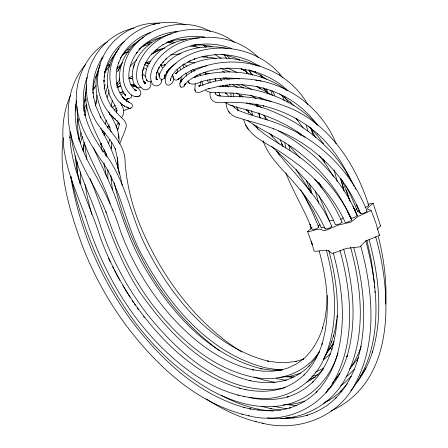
<?xml version="1.0" encoding="UTF-8"?>
<svg xmlns="http://www.w3.org/2000/svg" width="448" height="448" viewBox="0 0 448 448"><rect width="100%" height="100%" fill="white"/><g stroke="black" fill="none" stroke-linecap="round" stroke-linejoin="round"><path stroke-width="0.67" d="M118.843 142.402C119.974 131.858 114.884 122.259 109.575 113.534L110.113 114.632L108.752 111.759M181.35 76.132L180.79 81.088L181.199 79.755L180.522 81.85L181.076 80.595L180.365 82.163L181.054 81.01C179.754 82.645 179.206 85.254 180.746 86.918L181.647 87.388L183.669 86.722L185.517 83.647L184.262 86.072M77.722 120.042L77.683 127.518L78.775 139.339M317.391 125.009C308.706 113.204 297.455 103.331 284.525 96.421L284.939 96.628C276.091 92.07 266.65 88.682 256.911 86.626L257.533 86.75C248.259 84.958 238.767 84.246 229.331 84.846L230.16 84.778L220.181 86.005L208.522 88.822L209.49 88.491C204.904 88.889 200.116 94.237 195.63 91.924L194.846 89.55L195.238 83.754M70.056 131.617L69.961 137.743L69.922 136.858C71.719 172.402 89.992 203.896 100.251 237.317C108.769 260.63 120.316 282.817 134.344 303.285C160.569 340.637 195.541 375.452 240.453 388.422M164.847 74.973L164.69 77.246L164.153 78.45L162.221 79.626L160.154 78.697L159.471 77.56L159.186 75.174L159.286 76.11M107.906 169.921L107.873 178.69M117.751 159.594L117.622 168.392M80.73 183.686L80.422 171.842M80.36 173.214L80.394 172.57M327.247 295.473L326.687 306.863L325.069 318.203L322.431 328.72L322.728 327.751C318.858 339.825 312.413 351.238 302.77 359.626L303.593 358.837L296.481 363.933L288.635 367.774L280.129 370.328L281.21 370.009L272.104 371.246L262.506 371.157L252.493 369.74L253.49 369.97C219.962 362.426 192.13 339.774 169.742 314.63C148.422 289.951 131.622 261.414 120.344 230.815C113.21 207.228 101.433 185.534 89.471 164.119C79.923 145.992 73.427 125.546 75.673 104.86L75.275 110.947M111.63 142.201L111.266 148.663M83.199 151.592L84.039 142.402M385.689 304.119C386.971 281.445 383.886 258.698 378.392 236.718M159.169 76.199L159.667 73.612L159.27 74.922C169.568 49.47 203.784 43.131 227.987 48.63M337.322 315.448L337.025 318.086M104.132 166.326L104.25 164.987M200.53 81.693L200.178 85.053M164.153 78.45L164.69 77.246L164.758 74.794M164.69 77.246L164.825 75.858M142.307 74.424L142.419 78.316L142.307 74.424L142.167 75.796C142.643 62.205 152.634 51.016 163.738 44.257L162.77 44.906L168.582 41.776L167.569 42.241C178.83 36.954 191.621 35.207 203.913 37.055M77.722 120.327L77.924 118.306M258.35 57.579C232.142 30.341 181.938 29.893 157.556 59.741C152.841 66.035 148.641 74.614 151.682 82.505C153.759 88.486 162.17 85.904 161.717 79.996M76.838 164.478L76.978 163.167M161.633 80.78L161.75 79.722M84.924 115.287L86.856 105.851M63.431 137.766L62.479 145.258C59.858 180.925 71.327 215.701 83.468 248.746C94.086 275.369 108.08 300.625 124.942 323.798C155.966 365.394 197.131 404.309 249.245 415.912C282.57 424.39 320.594 409.13 335.81 377.642C355.729 338.313 351.31 291.553 339.982 250.37M336.846 319.379L335.104 329.515L333.306 336.465M173.701 78.198C174.149 82.253 168.582 88.362 165.614 83.233C163.251 73.08 173.382 64.91 180.6 59.562C212.582 38.881 259.566 46.945 282.481 77.51M75.606 105.89L76.401 100.458M86.666 84.98C81.698 110.13 96.174 132.703 106.249 154.515L104.104 149.621M105.448 155.87L105.89 153.339M117.376 66.646C114.766 77.196 116.077 89.242 123.183 97.821L122.354 96.695L124.6 99.243L123.642 98.218L127.07 101.153L125.899 100.369L131.617 103.824L132.334 104.91L132.255 107.1C130.01 109.234 126.308 108.735 123.861 110.774M96.482 100.638L95.525 105.952L96.925 95.189M92.999 88.855L94.102 82.796L95.861 76.826L98.263 71.058M184.979 83.815L184.106 85.753C187.314 80.802 192.679 77.784 197.758 75.085L196.756 75.589C205.996 71.086 216.205 68.869 226.43 68.303L225.579 68.32C235.726 67.928 245.924 69.16 255.674 72.022L255.035 71.82C267.17 75.673 278.74 81.838 287.907 90.765M135.38 61.908C132.619 68.135 131.214 75.326 133.28 81.967C134.12 84.896 136.898 89.135 140.442 87.5M112.392 100.47L110.942 106.708M82.746 150.08L83.843 144.777M143.326 68.466L142.296 72.906L142.604 71.585M79.033 141.17L81.066 132.586M170.447 79.526C173.242 70.347 182.431 64.91 190.434 60.704L189.431 61.219L194.981 58.867L193.984 59.209C203.314 55.776 213.293 54.359 223.21 54.628L222.326 54.634C232.495 55.07 242.536 57.534 251.776 61.785C257.74 65.682 264.365 67.883 270.894 70.594C286.149 77.885 299.46 89.589 307.737 104.412M111.177 148.215L111.675 146.222M102.598 132.748L103.062 130.911M107.313 97.479L109.127 90.412M85.949 92.389C84.437 98.767 83.866 105.398 84.252 111.938M104.664 72.979C106.618 66.326 110.068 60.11 114.576 54.852M104.104 88.452L105.207 84.498M105.577 93.251L107.694 85.91M80.332 143.03L82.27 136.36M77.23 121.122L77.616 119.784M117.135 67.922L118.798 62.3L118.378 63.498L120.73 57.932L120.159 59.035C125.966 47.113 136.528 37.811 148.876 33.096M116.362 112.274L117.04 110.079L116.833 111.093C115.808 104.39 109.917 99.187 108.987 92.243M323.26 359.458L327.023 352.878L331.806 341.242M133.23 67.967L134.344 64.411M331.498 342.222L333.603 335.513M100.839 144.754L101.259 143.455M105.157 124.006L106.434 120.142M108.41 143.758L109.894 139.289M119.706 143.892L125.334 129.78L126.224 126.79L126.224 124.202L124.634 120.803L116.771 112.801L111.21 105.896L111.933 107.016C106.624 99.176 103.936 89.734 103.986 80.287L104.031 81.564L104.328 75.802L104.194 77.05L105.123 71.198L104.81 72.386C107.391 60.256 114.246 49.045 124.163 41.541M336.47 357.582L338.05 352.99M361.29 346.013C358.534 354.2 354.693 362.051 349.698 369.107M87.209 77.118C83.042 87.926 82.354 99.876 84.252 111.25L84.073 110.152L85.243 115.707L84.918 114.626C88.301 128.145 95.318 140.314 103.275 151.62L102.698 150.791C124.785 177.346 129.59 212.408 143.998 242.827C169.282 294.599 210.28 346.517 268.576 361.262L267.579 361.026L277.592 362.443L287.19 362.533L296.296 361.295L295.21 361.614L303.722 359.066M100.229 64.943C90.675 85.932 98.795 109.043 109.906 127.613L109.536 126.616L111.098 131.992M179.917 83.35C184.873 73.629 196.487 69.373 206.125 65.778C223.468 60.547 242.396 60.81 259.65 66.27M180.365 82.163L181.625 80.623L180.734 81.514L181.216 81.015M117.83 129.59L119.129 125.485L119.129 123.732L119.493 124.729L118.675 122.842M103.992 135.677L105.05 133.09M336.213 358.204C328.434 379.299 311.478 397.785 289.358 403.782C262.657 411.482 234.226 403.01 210.594 390.141C134.215 346.192 90.406 262.506 71.434 178.976L70.913 176.322M70.51 95.53C64.568 108.332 62.496 122.618 62.871 136.64L62.905 137.53C64.019 165.284 75.83 190.949 85.45 216.524L85.271 216.065C100.128 264.27 124.589 310.022 160.294 346.018C187.376 373.083 221.962 397.23 261.531 398.513C288.607 399.577 314.35 382.217 324.621 357.325C339.298 323.462 335.72 284.726 326.295 249.956M159.298 74.81L159.835 73.606M77.162 122.102L78.266 119.666M107.374 128.106L109.183 124.656M120.288 66.41L117.678 71.4L120.68 65.806L119.364 67.76L121.134 65.626M135.934 60.743C142.722 46.934 156.531 37.604 171.203 33.919M121.733 117.342C125.401 112.756 123.318 106.848 120.103 102.637M334.04 341.337L330.478 348.012L325.433 354.906M319.178 352.223L315.392 358.361L308.98 366.15L309.798 365.361C303.016 372.35 294.459 377.558 285.13 380.346L286.227 380.033C274.31 383.538 261.559 383.202 249.514 380.542L250.505 380.766C207.682 370.182 173.858 338.066 148.187 303.598C119.342 266.795 107.453 221.183 90.115 178.651M119.028 48.552C110.169 59.181 105.571 73.623 107.906 87.388M103.606 133.963L104.619 132.182M84.448 102.004L86.106 99.114M366.184 367.914L360.063 376.858M116.099 126.246L118.507 122.321M84.017 108.455L86.391 104.513M92.865 90.502L96.023 85.327M116.81 83.905L119.728 79.514M104.462 73.097L107.212 68.65L110.186 65.117M112.672 118.726L113.327 117.667M368.015 204.165L373.156 203.258L380.531 225.982L377.21 229.23M144.514 83.143L145.141 82.186M373.156 203.258L367.774 207.794L367.455 208.93L371.123 210.476L375.743 222.589L379.439 235.452L366.285 240.778L363.933 242.564L361.234 245.823L359.649 246.876L346.326 248.438L333.166 253.327L331.206 253.086C327.18 247.302 319.486 252.246 314.154 251.065L311.198 241.13L312.234 244.502L307.563 231.482L312.155 227.713M117.701 50.137L114.677 54.594M358.546 357.51L353.354 364.437L350.129 367.926M116.648 83.966L117.813 82.281M120.361 58.274C124.544 51.688 130.357 46.211 137.049 42.218M210.398 31.534C175.605 11.189 118.922 36.17 123.318 80.002C124.331 87.287 130.082 98.672 138.953 96.309C144.715 91.885 136.041 85.249 131.057 85.691M107.33 127.434L108.534 125.754M319.458 351.344C305.626 373.638 276.937 382.827 251.989 376.88L250.992 376.65C211.327 367.534 179.491 338.822 154.834 307.714C132.429 279.261 117.197 246.053 105.952 211.82L106.126 212.285C92.579 178.455 66.136 147.734 68.27 109.284C69.16 92.943 74.878 76.608 85.831 64.282M333.726 343.745L328.653 350.162M84.874 100.643L86.061 99.03M103.124 56.756L101.942 58.346L102.547 57.355C95.598 67.838 92.165 80.567 93.117 93.122L93.038 91.924L93.705 97.602L93.453 96.398L95.738 105.879L100.75 117.494L100.223 116.402C108.696 131.589 125.266 143.153 125.104 162.187C126.857 186.116 132.905 209.563 142.694 231.459C163.856 279.558 196.874 323.999 241.898 352.083M333.329 220.242L329.476 220.931M276.41 151.099C295.518 175.689 319.71 197.047 331.794 226.464C330.142 228.144 327.533 229.051 325.186 228.984L325.035 228.698C317.458 211.736 306.309 196.672 294.157 182.728C282.99 169.506 268.806 157.601 263.038 140.75M303.828 194.723L311.931 211.215L318.791 227.091C317.139 228.771 314.53 229.678 312.189 229.611L312.038 229.326C304.545 210.034 293.502 192.36 285.874 173.141M215.214 92.21L215.701 94.03L215.253 93.246L216.076 94.634L218.165 95.878L217.459 95.57C227.181 97.272 237.205 95.726 246.994 97.126C259.918 98.314 272.664 101.366 284.788 105.991C328.054 121.8 355.37 163.027 368.682 205.414L367.5 206.422L365.03 207.497M233.173 106.025L234.494 107.811L234.074 107.285L237.838 110.186L237.311 109.861C252.291 116.502 268.789 119.062 283.662 126.09C321.434 141.798 352.078 173.079 367.069 211.137C365.417 212.817 362.807 213.724 360.466 213.657L356.356 204.45L360.466 213.657C344.971 174.703 312.715 143.282 273.414 128.727L273.762 128.867C262.052 124.253 249.76 121.47 237.81 117.617C230.877 115.987 225.814 109.76 226.134 102.558M325.035 228.698L325.394 228.245M337.372 376.723L335.194 379.221M338.15 375.743L339.702 373.789L332.069 383.376M347.357 383.712L340.894 391.149L341.706 390.359L337.45 394.279L332.937 397.807L323.719 403.34M356.658 382.698C364.011 373.47 369.085 362.611 372.658 351.411L372.361 352.38C383.32 315.622 378.997 276.108 369.04 239.635M350.762 390.981C384.121 348.802 379.086 289.559 365.725 240.727M351.798 219.856L347.351 210.823L351.798 219.856C350.14 221.536 347.53 222.443 345.184 222.376L345.038 222.09C332.595 194.443 310.643 172.116 285.544 155.596C271.275 144.514 249.206 138.863 243.706 119.683M357.224 215.6L353.114 206.657L357.224 215.6C355.572 217.28 352.962 218.187 350.622 218.12M324.24 227.382L321.283 227.814L321.496 227.074M314.731 179.424C325.92 192.203 335.238 206.629 342.07 222.191C340.413 223.866 337.809 224.778 335.468 224.706L335.306 224.426C321.877 192.696 296.061 169.081 271.303 146.166M359.559 211.831L357.879 211.915L358.086 211.176M116.771 69.07L122.674 62.619M92.994 89.202L94.59 87.382M185.231 84.14L184.38 85.131L185.982 83.278M181.39 80.612L183.002 78.764M309.753 224.078L309.848 224.661L310.778 224.902M371.123 210.476L357.924 216.524L350.924 222.096L338.184 225.103L325.186 230.636L323.378 230.714C318.87 226.626 312.564 231.986 307.563 231.482M129.97 66.231L136.679 59.998M323.691 368.598C318.909 374.063 312.866 379.053 306.874 382.15M354.446 369.286L349.367 374.242L346.17 376.74M351.266 376.253L344.954 382.502L340.581 385.918M330.624 353.819L323.372 359.806M112.129 107.912L115.214 105.336M179.368 78.26L177.901 79.464L183.932 74.62L191.19 70.515L199.086 67.547L206.819 65.727M326.032 392.33L326.945 391.485L326.127 392.274C336.168 382.189 342.989 369.309 347.217 355.807L346.914 356.776C357.392 321.625 353.192 283.842 343.622 248.987M96.718 74.334L97.703 73.444M116.586 85.87L120.092 82.74M178.83 78.691L176.674 80.17L174.653 79.867L173.337 77.969L172.57 74.396M176.915 72.565L175.633 73.634C198.223 54.673 232.058 54.04 258.042 66.108M138.886 49.297C145.034 43.714 152.561 39.76 160.558 37.593M340.665 219.66L343.179 217.762M95.474 77.084L97.446 75.538M176.019 63.112L172.323 65.912L168.566 69.569L169.417 68.639L166.656 72.156L167.345 71.025L164.786 76.199L164.769 75.264M151.799 81.15C142.722 85.17 145.578 67.99 148.557 64.456C158.435 46.693 179.575 37.884 199.248 37.974M114.016 110.096L116.81 108.041M144.978 82.751L144.586 83.031L145.729 82.807L144.598 82.919M143.349 37.436C129.086 46.155 118.311 62.289 119.627 79.419M132.143 76.143L128.576 78.277M331.027 387.324L327.421 389.542M176.562 72.862L175.504 73.528L176.708 73.164M122.332 54.818L128.279 51.744M139.899 95.738L137.872 96.751M107.498 41.838C89.057 52.573 77.594 73.287 76.418 94.388C74.351 122.483 91.991 146.278 106.758 168.459C122.858 197.355 127.529 231.101 144.474 259.689C171.03 307.485 210.969 354.228 266.078 367.937L277.514 369.65L282.184 369.69M323.708 368.155L315.146 372.344M121.335 105.224L122.478 104.591M107.492 65.772L109.883 64.462M105.448 70.342L107.262 69.35M107.341 65.772L109.794 64.669M315.448 377.042L309.103 379.602M331.005 410.939C396.06 381.69 392.112 294.314 375.648 236.678M117.057 86.856L120.736 85.568M356.81 208.958L354.665 209.642M320.219 224.857L318.074 225.546M150.584 61.018L145.18 63.045M142.01 46.766L149.783 43.966M121.246 94.438L123.575 93.626M304.97 401.083L297.013 403.357L291.39 404.337L283.063 404.964M325.685 401.458L329.325 400.204M159.006 50.484L153.944 52.192L164.886 48.02M127.165 99.07L128.307 98.689L125.171 99.725L130.474 97.961L131.354 97.25L131.706 95.021M166.169 42.616L175.896 39.973L186.318 39.038M148.462 33.23L150.45 32.609M185.819 24.92C155.87 15.215 119.521 33.292 111.485 64.198C106.826 80.097 112 102.127 129.007 108.209L126.599 106.859M300.446 373.234L290.92 376.079L279.854 377.384M165.329 64.719L160.72 65.615M122.679 91.963L119.952 92.742L123.217 91.812M318.041 374.825L311.802 376.27M282.117 388.399L285.242 387.61M194.186 77.381C224.84 67.323 260.215 71.002 286.608 90.205M155.534 50.243L162.26 48.782M159.645 23.016L152.992 24.399M170.694 54.897L181.02 53.749M134.019 28.179C107.061 33.482 86.33 59.287 86.33 86.66C86.167 97.798 89.079 108.853 94.472 118.586C100.027 129.881 110.88 137.715 115.416 149.548L115.158 148.708L117.359 158.021L117.258 157.259L119.218 174.02M222.65 79.75L213.618 81.57L199.052 86.044L200.021 85.876L198.8 85.921L199.696 86.089L198.862 85.674L199.634 86.184M280.823 388.618C226.257 396.049 179.25 354.144 147.554 314.602C126.638 287.521 110.404 256.827 99.926 224.252C90.39 194.622 74.721 166.662 71.109 135.358M127.422 49.98L129.965 49.582M282.223 370.014L271.068 370.104L260.826 368.659L261.822 368.883C207.206 355.292 167.63 308.974 141.316 261.61C131.628 243.835 124.779 224.778 118.401 205.632C111.675 185.679 102.144 166.874 93.369 147.784M124.6 52.539L128.397 52.108M227.702 79.139C238.829 78.142 250.107 78.658 261.027 81.077M293.894 376.914L284.094 376.796M193.099 45.108L202.283 45.018L211.949 46.396M177.587 31.685L175.039 31.78L176.092 31.662C163.996 32.816 152.303 37.677 143.158 45.707L144.077 44.962L139.513 49.448L140.336 48.541L136.41 53.374L137.105 52.321C129.483 62.406 123.81 81.284 135.654 90.311L134.406 89.914L136.78 90.306L135.526 90.255M193.396 77.347L194.572 77.308M294.448 417.822L286.054 417.766M158.721 23.218C129.612 21.717 101.282 44.542 98.05 73.786C95.614 90.782 102.592 108.433 115.601 119.532L111.754 115.836M202.037 56.672L210.689 57.406L216.177 58.52M219.15 86.358C255.304 85.635 292.628 97.759 317.453 124.992M296.486 405.518L286.849 404.712M273.353 411.051L264.359 410.25L257.975 409.147L258.972 409.371C245.851 406.616 233.234 401.722 221.424 395.41M280.857 418.275C289.862 418.701 298.922 417.609 307.58 415.106L306.488 415.425C317.671 412.059 327.958 405.899 336.235 397.662L335.412 398.446C345.962 387.845 353.125 374.31 357.571 360.119L357.274 361.088C368.295 324.111 363.86 284.357 353.78 247.694M145.242 63.42L149.38 63.599M155.91 78.988L157.052 79.055L156.005 78.921M148.333 42.263L151.738 42.622M330.999 226.111L331.794 226.464M317.996 226.738L318.791 227.091M289.912 376.964L292.421 377.244M286.81 408.822L273.336 406.241M280.924 410.172L270.452 408.604L271.449 408.828L261.638 406.347M267.31 417.777C298.872 422.537 331.996 405.86 346.136 377.087C366.481 336.969 362.051 289.257 350.56 247.206M187.65 62.054L194.723 62.91M209.714 73.584L203.241 72.649M239.327 78.921C228.816 77.47 218.07 77.941 207.698 80.158C201.65 80.466 195.423 86.061 189.493 83.429L187.93 80.819M167.182 42.381L172.973 43.204M202.412 56.846L204.35 57.159M190.568 45.959L196.745 46.984M285.858 380.386L276.287 378.414M275.094 382.357L263.564 380.005L254.162 377.031M245.106 389.514C257.04 391.927 269.595 392.067 281.333 388.584L280.241 388.903C289.47 386.126 297.959 381.041 304.791 374.242L303.968 375.026C312.682 366.279 318.595 355.102 322.263 343.392L321.972 344.361C331.05 313.897 327.432 281.148 319.155 250.936M249.99 397.667C262.657 400.232 275.99 400.383 288.456 396.682L287.364 396.995C297.164 394.044 306.18 388.646 313.438 381.427L312.62 382.217C321.871 372.926 328.154 361.054 332.046 348.617L331.744 349.586C341.387 317.246 337.546 282.481 328.754 250.41M262.198 423.136C295.943 431.872 334.958 418.751 352.845 387.974C378.039 345.262 373.279 292.057 360.746 246.058M134.96 96.566L136.534 96.852M251.686 95.631L233.324 93.083L210.851 92.439L207.379 91.482L205.772 90.35M255.646 80.03C291.351 85.154 322.801 110.253 336.129 143.741M149.486 63.308L147.526 62.922L149.47 63.342M202.972 36.893L205.01 37.33M221.754 54.398L228.245 55.804L235.418 58.128L239.198 59.853M130.743 84.47L134.294 85.238L133.017 84.722L135.923 86.044L134.781 85.232L136.394 86.531L135.778 85.82M237.793 395.069L238.762 395.293M243.606 396.43L244.602 396.659M241.741 414.154L242.71 414.383M248.248 415.682L249.245 415.912M206.22 398.961C221.62 408.946 238.353 417.127 256.166 421.725M239.484 388.198L246.103 389.743M248.987 397.421L250.32 397.734M255.198 421.495L263.194 423.371M146.238 43.322L149.856 44.178M251.059 95.514L261.313 98.196L271.158 101.634M203.784 56.218L207.62 57.221M134.669 86.503L132.395 85.898M246.35 103.04C292.331 113.686 334.057 143.578 354.43 186.788M196.694 46.967L199.405 47.818M220.343 68.27L229.757 71.882M225.086 102.39C232.826 107.318 242.245 108.203 250.813 111.037C270.228 116.418 288.938 124.902 304.942 137.234M230.642 105.28L233.75 106.282M231.42 48.457C219.716 44.016 206.83 42.913 194.516 45.13L195.513 44.934C184.598 47.001 174.11 51.705 165.81 59.17L166.746 58.402L162.893 62.261L163.75 61.337L160.518 65.346L161.269 64.282L158.687 68.337L159.314 67.15L157.382 71.148L157.864 69.866L156.559 73.718L156.878 72.363L156.139 77.874L156.122 76.933M145.208 82.936L144.553 82.712L145.667 83.373L143.847 82.102L144.872 82.93L143.332 80.769L142.374 76.922M380.162 225.73L380.531 225.982M222.152 71.355L224.784 72.302M225.562 77.689L229.359 79.156M192.634 69.759L194.51 70.482M170.951 41.009L174.619 42.65M249.497 70.056L259.263 74.642L266.554 79.279M241.724 84.51L251.44 89.331M227.539 67.962L236.919 72.425M223.58 77.7L227.214 79.509M129.181 102.295L126.784 101.074L128.022 101.718M245.269 70.958L241.063 68.74L245.291 70.986L249.01 74.122M236.936 84.42L243.673 87.976M256.564 86.492L267.54 92.428L270.928 94.836M168.498 41.591L170.71 42.795M144.318 64.165L148.176 66.5M237.53 87.511L232.254 84.431M278.544 131.023C312.704 149.901 342.132 178.836 357.067 215.32M255.948 104.345L261.167 107.402M250.583 95.105L255.942 98.347M183.641 63.958L187.006 66.209M223.076 78.848L224.801 79.895M143.858 67.771L146.227 69.21M259.818 97.524L262.192 98.98M236.449 92.994L242.945 97.121M214.771 54.337L221.2 58.47M142.43 73.948L145.55 76.496M122.954 105.157L124.611 106.266M182.56 39.48L183.574 40.158M204.232 45.018L206.858 46.799M234.478 42.409C205.419 19.51 155.327 27.334 139.322 62.149C135.727 70.638 134.232 84.034 143.562 89.398C148.098 91.56 152.253 86.268 150.522 81.967M279.636 93.957L290.595 102.368L290.293 102.082L293.961 105.728M218.355 349.854L219.402 350.594M252.823 115.646L246.31 109.906L246.702 110.342M247.128 120.305C265.261 132.586 285.891 141.064 302.719 155.355C323.35 171.78 339.903 193.262 350.33 217.493M192.914 45.069L195.121 46.687M217.829 349.485C164.282 309.198 128.783 247.766 114.257 182.851M156.598 79.117L157.584 79.884L156.111 78.389M226.268 85.081L228.273 86.834M238.101 58.946L239.613 60.267M228.295 86.845L226.296 85.098L228.306 86.862M260.529 74.861L263.323 77.958M308.756 126.342L317.481 135.722L323.439 143.741M279.199 143.982L269.22 133.213M258.384 87.114L260.366 89.018M114.626 118.602L119.006 123.217L116.894 120.618L117.701 121.598M226.761 55.53L229.88 58.677M203.442 45.153L205.565 47.382M297.741 131.841L300.905 135.212M299.141 133.342L300.966 135.29M143.584 81.547L144.872 82.93M228.514 96.057L225.87 93.195L226.251 93.946L225.697 92.837M279.58 74.004L279.978 74.435M221.659 80.55L219.626 78.277M288.826 145.214L299.863 157.853M267.826 93.167L263.525 87.892L267.859 93.212M319.318 155.562L325.825 164.36L333.766 176.91M228.385 111.272L229.874 113.126M224.028 54.723L226.638 58.632M296.044 118.294L303.218 128.055M143.478 316.585L144.273 317.638M263.771 115.259L267.372 120.086M249.004 70.062L252.638 75.18M180.096 85.994L180.746 86.918M256.351 104.434L257.975 106.68M160.686 65.251L162.467 67.771M137.267 308.006L138.415 309.63M146.479 79.733L147.263 80.853M188.418 81.889L189.493 83.429M284.446 96.785L288.187 102.284M132.406 300.854L133.515 302.518M134.254 303.626L135.363 305.29M256.917 104.866L257.678 106.025M256.721 104.742L257.824 106.45M318.511 182.386L321.826 187.555L318.987 182.773M296.038 169.495L310.918 192.618M300.586 189.661L313.706 211.82L321.132 227.534M245.543 125.07L248.461 129.724M125.938 290.73L130.2 297.517M253.574 124.863L253.31 124.438C268.979 140.487 290.892 148.546 307.597 163.475C326.133 178.662 341.914 197.546 351.641 219.57M125.126 94.842L125.838 96.006C121.962 90.849 119.666 84.549 119.515 78.081M379.232 234.657L379.579 235.239M122.864 285.55L125.586 290.164M164.422 64.646L165.026 65.694M345.419 185.063L350.437 194.706L357.722 211.63M249.015 69.905L251.317 74.726M315.829 122.73L316.462 123.861M272.317 90.798L274.82 95.346M341.914 221.906L342.07 222.191M116.301 273.902L119.857 280.336M260.389 75.062L262.013 78.014M310.234 127.288L315.521 137.592M245.269 69.412L246.943 72.985M368.53 205.128L368.682 205.414M366.923 210.851L367.069 211.137M112.622 266.784L113.848 269.153M114.464 270.34L115.993 273.308M218.742 92.26L220.13 96.051M219.57 94.965L220.158 96.113M256.25 125.81L258.048 129.349M355.051 188.014L355.667 189.241M135.302 85.058L135.929 86.302M350.935 180.606C342.955 163.106 331.968 146.894 317.705 133.896L317.834 134.019C302.338 120.299 283.45 110.667 263.334 105.902L263.866 106.014C249.738 102.659 235.155 101.875 220.679 102.48C214.133 103.998 208.779 98.902 210.174 92.31M108.545 258.406L110.275 262.002M282.912 146.188L281.719 143.657L282.99 146.35M236.678 106.646L238.51 110.617M100.772 128.481C110.841 146.222 118.457 165.211 122.209 185.321M282.162 95.385L284.34 100.85M157.83 71.54L159.242 75.947M319.026 195.563L329.414 220.987M278.085 152.376L279.194 154.885M346.511 171.651L348.544 176.708M182.728 64.775L184.066 67.833M208.354 82.662L207.402 79.979M296.822 119.174L297.338 120.394M310.951 192.226L306.421 180.701M305.094 196.885L305.872 198.828M260.322 118.182L258.451 112.98M342.362 180.561L350.246 201.762M112.762 209.927L112.941 210.386M117.762 130.088L116.262 126.084M280.381 139.994L281.842 143.92M110.242 203.857C99.954 171.136 76.67 141.786 77.056 106.226M105.896 153.709L107.05 156.901M306.163 125.003L308.101 131.354M270.805 90.429L272.35 95.424M310.727 127.596L313.085 135.223M266.571 88.922L267.826 92.708M323.568 159.018L324.744 162.803M310.033 225.674L311.002 228.749M156.554 79.033L156.223 77.958L156.419 79.346L156.117 76.468M346.427 189.896L349.434 199.707M199.83 73.433L200.407 75.314M179.799 67.245L180.527 69.614M239.529 95.295L240.089 97.138M222.852 85.484L223.222 86.722M167.373 70.941L167.726 72.111M215.309 78.893L215.863 80.982M334.062 169.932L337.249 181.44M271.594 134.462L272.311 136.931M318.702 203.162L315.33 190.943M177.078 69.367L177.744 71.982M203.006 85.551L201.813 81.094M340.502 178.276L344.03 190.904M252.717 115.668L251.418 110.65M311.942 193.446L309.462 183.725M91.778 214.57L87.366 197.299L85.053 184.542M205.604 72.923L206.018 74.446M366.845 240.229L371.336 260.142L374.416 283.158M333.189 252.672C342.518 286.658 346.612 323.495 336.398 357.767L336.694 356.798C332.573 369.958 325.926 382.519 316.137 392.353L316.96 391.569C309.282 399.213 299.74 404.925 289.369 408.05L290.461 407.73C277.267 411.645 263.155 411.482 249.749 408.772L250.746 409.002L243.426 407.288L244.401 407.518C199.954 394.918 164.153 362.398 136.125 326.838C102.295 283.125 79.643 230.838 70.683 176.322M340.866 178.713L343.885 189.997M191.094 70.482L191.531 72.162M185.892 72.957L186.749 76.261M172.85 76.037L173.337 77.969M80.136 184.094L76.804 169.271L75.068 155.725M170.374 79.358L170.71 80.668L170.296 78.954L170.464 80.321L170.458 79.229M290.046 150.466L288.87 145.09M256.082 103.897L256.682 106.467M232.999 93.246L233.733 96.37M194.846 89.55L195.16 90.983M249.726 103.057L250.001 104.334M108.119 88.67L108.601 90.978M194.242 69.899L194.51 71.215M285.768 147.969L284.878 142.8M106.31 176.086L103.998 163.016M86.822 159.41L84.358 142.296M124.981 94.142L125.177 95.228L125.098 94.03M112.442 190.008L110.796 175.291M247.996 109.743L248.534 112.958M100.834 143.338L101.909 150.097M111.076 179.446L111.138 180.034M144.318 81.592L144.435 82.69M225.187 84.98L225.372 86.878M264.97 116.553L265.227 119.302M241.578 95.469L241.69 96.718M215.085 78.378L215.247 80.455M77.37 173.947L77.017 161.19M209.866 79.486L210.095 82.751M259.129 112.958L259.386 117.023M70.935 133.353L71.019 134.691M118.619 134.176L118.86 138.522M374.606 285.219L374.758 287.907M374.937 291.273L375.015 292.622M231.05 96.566L230.922 92.988M195.283 76.199L195.328 77.554M156.111 51.57L151.407 54.281L156.722 51.234L156.111 51.57M120.467 86.374L116.995 87.36L120.467 86.374M130.334 108.265L129.466 108.416L130.715 108.198L130.334 108.265M131.068 78.512L129.758 78.316L133.034 78.82L131.068 78.512"/></g></svg>
